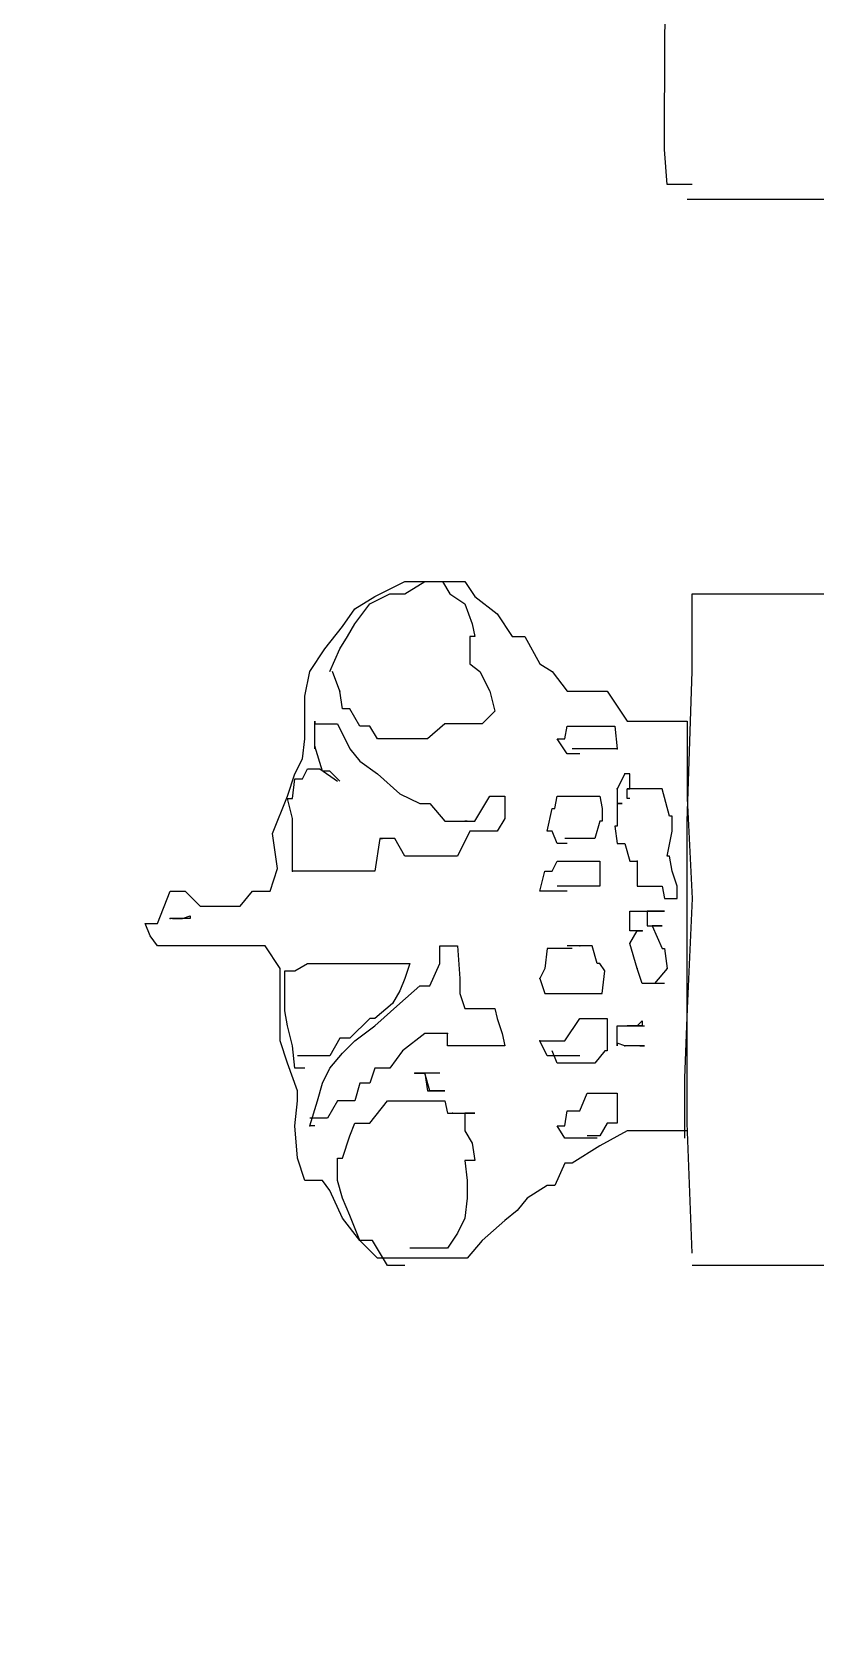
# Model space of a CAD drawing. Extents: x 730354 to 731930, y 4378581 to 4379608.
# Drawn here: x 730382.45 to 730385.58, y 4379430.27 to 4379436.73 of the extents above; entities that cross this region are included whole.
import ezdxf

# ---------------------------------------------------------------- set-up
doc = ezdxf.new("R2010")
doc.units = 0
doc.header["$MEASUREMENT"] = 0
doc.layers.get('0').update_dxf_attribs({"linetype": 'CONTINUOUS'})

msp = doc.modelspace()

# ---------------------------------------------------------------- linework, layer by layer
at = {"color": 7, "linetype": 'CONTINUOUS'}
for p, q in [((730384.98, 4379436.36), (730384.99, 4379439.22)), ((730384.98, 4379436.36), (730384.99, 4379439.22)), ((730384.98, 4379436.26), (730384.98, 4379436.36)), ((730384.98, 4379436.26), (730384.98, 4379436.36)), ((730384.99, 4379436.12), (730384.98, 4379436.26)), ((730384.99, 4379436.12), (730384.98, 4379436.26)), ((730385, 4379436.12), (730384.99, 4379436.12)), ((730385, 4379436.12), (730384.99, 4379436.12)), ((730385.04, 4379436.12), (730385, 4379436.12)), ((730385.04, 4379436.12), (730385, 4379436.12)), ((730385.09, 4379436.12), (730385.04, 4379436.12)), ((730385.09, 4379436.12), (730385.04, 4379436.12)), ((730385.26, 4379436.06), (730385.07, 4379436.06)), ((730385.26, 4379436.06), (730385.07, 4379436.06)), ((730385.57, 4379436.06), (730385.26, 4379436.06)), ((730385.57, 4379436.06), (730385.26, 4379436.06)), ((730386.18, 4379436.06), (730385.57, 4379436.06)), ((730386.18, 4379436.06), (730385.57, 4379436.06)), ((730383.82, 4379434.47), (730383.94, 4379434.53)), ((730383.82, 4379434.47), (730383.94, 4379434.53)), ((730383.94, 4379434.48), (730384.02, 4379434.53)), ((730383.94, 4379434.53), (730384.02, 4379434.53)), ((730383.94, 4379434.48), (730384.02, 4379434.53)), ((730383.94, 4379434.53), (730384.02, 4379434.53)), ((730384.02, 4379434.53), (730384.09, 4379434.53)), ((730384.02, 4379434.53), (730384.11, 4379434.53)), ((730384.02, 4379434.53), (730384.09, 4379434.53)), ((730384.02, 4379434.53), (730384.11, 4379434.53)), ((730384.09, 4379434.53), (730384.12, 4379434.48)), ((730384.09, 4379434.53), (730384.12, 4379434.48)), ((730384.11, 4379434.53), (730384.18, 4379434.53)), ((730384.11, 4379434.53), (730384.18, 4379434.53)), ((730384.18, 4379434.53), (730384.22, 4379434.47)), ((730384.18, 4379434.53), (730384.22, 4379434.47)), ((730383.74, 4379434.42), (730383.82, 4379434.47)), ((730383.74, 4379434.42), (730383.82, 4379434.47)), ((730383.8, 4379434.44), (730383.88, 4379434.48)), ((730383.8, 4379434.44), (730383.88, 4379434.48)), ((730383.88, 4379434.48), (730383.94, 4379434.48)), ((730383.88, 4379434.48), (730383.94, 4379434.48)), ((730384.12, 4379434.48), (730384.18, 4379434.44)), ((730384.12, 4379434.48), (730384.18, 4379434.44)), ((730384.22, 4379434.47), (730384.31, 4379434.4)), ((730384.22, 4379434.47), (730384.31, 4379434.4)), ((730385.09, 4379434.48), (730385.81, 4379434.48)), ((730385.09, 4379434.17), (730385.09, 4379434.48)), ((730385.09, 4379434.48), (730385.81, 4379434.48)), ((730385.09, 4379434.17), (730385.09, 4379434.48)), ((730383.69, 4379434.35), (730383.74, 4379434.42)), ((730383.69, 4379434.35), (730383.74, 4379434.42)), ((730383.74, 4379434.36), (730383.8, 4379434.44)), ((730383.74, 4379434.36), (730383.8, 4379434.44)), ((730384.18, 4379434.44), (730384.21, 4379434.36)), ((730384.18, 4379434.44), (730384.21, 4379434.36)), ((730384.31, 4379434.4), (730384.37, 4379434.31)), ((730384.31, 4379434.4), (730384.37, 4379434.31)), ((730383.62, 4379434.26), (730383.69, 4379434.35)), ((730383.62, 4379434.26), (730383.69, 4379434.35)), ((730383.71, 4379434.31), (730383.74, 4379434.36)), ((730383.71, 4379434.31), (730383.74, 4379434.36)), ((730384.21, 4379434.36), (730384.22, 4379434.31)), ((730384.21, 4379434.36), (730384.22, 4379434.31)), ((730383.56, 4379434.17), (730383.62, 4379434.26)), ((730383.56, 4379434.17), (730383.62, 4379434.26)), ((730383.64, 4379434.17), (730383.68, 4379434.26)), ((730383.64, 4379434.17), (730383.68, 4379434.26)), ((730383.68, 4379434.26), (730383.71, 4379434.31)), ((730383.68, 4379434.26), (730383.71, 4379434.31)), ((730384.22, 4379434.31), (730384.2, 4379434.31)), ((730384.2, 4379434.31), (730384.2, 4379434.2)), ((730384.22, 4379434.31), (730384.2, 4379434.31)), ((730384.2, 4379434.31), (730384.2, 4379434.2)), ((730384.37, 4379434.31), (730384.42, 4379434.31)), ((730384.37, 4379434.31), (730384.42, 4379434.31)), ((730384.42, 4379434.31), (730384.48, 4379434.2)), ((730384.42, 4379434.31), (730384.48, 4379434.2)), ((730384.2, 4379434.2), (730384.24, 4379434.17)), ((730384.2, 4379434.2), (730384.24, 4379434.17)), ((730384.48, 4379434.2), (730384.53, 4379434.17)), ((730384.48, 4379434.2), (730384.53, 4379434.17)), ((730383.54, 4379434.07), (730383.56, 4379434.17)), ((730383.54, 4379434.07), (730383.56, 4379434.17)), ((730383.68, 4379434.09), (730383.65, 4379434.17)), ((730383.68, 4379434.09), (730383.65, 4379434.17)), ((730384.24, 4379434.17), (730384.28, 4379434.09)), ((730384.24, 4379434.17), (730384.28, 4379434.09)), ((730384.53, 4379434.17), (730384.59, 4379434.09)), ((730384.53, 4379434.17), (730384.59, 4379434.09)), ((730385.07, 4379433.57), (730385.09, 4379434.17)), ((730385.07, 4379433.57), (730385.09, 4379434.17)), ((730383.54, 4379433.96), (730383.54, 4379434.07)), ((730383.54, 4379433.96), (730383.54, 4379434.07)), ((730383.69, 4379434.02), (730383.68, 4379434.09)), ((730383.69, 4379434.02), (730383.68, 4379434.09)), ((730384.28, 4379434.09), (730384.3, 4379434.01)), ((730384.28, 4379434.09), (730384.3, 4379434.01)), ((730384.59, 4379434.09), (730384.64, 4379434.09)), ((730384.59, 4379434.09), (730384.64, 4379434.09)), ((730384.64, 4379434.09), (730384.71, 4379434.09)), ((730384.64, 4379434.09), (730384.71, 4379434.09)), ((730384.71, 4379434.09), (730384.75, 4379434.09)), ((730384.71, 4379434.09), (730384.75, 4379434.09)), ((730384.75, 4379434.09), (730384.83, 4379433.97)), ((730384.75, 4379434.09), (730384.83, 4379433.97)), ((730383.72, 4379434.02), (730383.69, 4379434.02)), ((730383.72, 4379434.02), (730383.69, 4379434.02)), ((730383.76, 4379433.95), (730383.72, 4379434.02)), ((730383.76, 4379433.95), (730383.72, 4379434.02)), ((730384.3, 4379434.01), (730384.25, 4379433.96)), ((730384.3, 4379434.01), (730384.25, 4379433.96)), ((730383.54, 4379433.9), (730383.54, 4379433.96)), ((730383.54, 4379433.9), (730383.54, 4379433.96)), ((730383.58, 4379433.86), (730383.58, 4379433.97)), ((730383.58, 4379433.97), (730383.58, 4379433.96)), ((730383.58, 4379433.86), (730383.58, 4379433.97)), ((730383.58, 4379433.97), (730383.58, 4379433.96)), ((730383.58, 4379433.96), (730383.59, 4379433.96)), ((730383.58, 4379433.96), (730383.59, 4379433.96)), ((730383.59, 4379433.96), (730383.64, 4379433.96)), ((730383.59, 4379433.96), (730383.64, 4379433.96)), ((730383.64, 4379433.96), (730383.67, 4379433.96)), ((730383.64, 4379433.96), (730383.67, 4379433.96)), ((730383.67, 4379433.96), (730383.72, 4379433.86)), ((730383.67, 4379433.96), (730383.72, 4379433.86)), ((730383.8, 4379433.95), (730383.76, 4379433.95)), ((730383.8, 4379433.95), (730383.76, 4379433.95)), ((730383.83, 4379433.9), (730383.8, 4379433.95)), ((730383.83, 4379433.9), (730383.8, 4379433.95)), ((730384.1, 4379433.96), (730384.03, 4379433.9)), ((730384.1, 4379433.96), (730384.03, 4379433.9)), ((730384.15, 4379433.96), (730384.1, 4379433.96)), ((730384.15, 4379433.96), (730384.1, 4379433.96)), ((730384.21, 4379433.96), (730384.15, 4379433.96)), ((730384.21, 4379433.96), (730384.15, 4379433.96)), ((730384.25, 4379433.96), (730384.21, 4379433.96)), ((730384.25, 4379433.96), (730384.21, 4379433.96)), ((730384.58, 4379433.9), (730384.59, 4379433.95)), ((730384.58, 4379433.9), (730384.59, 4379433.95)), ((730384.59, 4379433.95), (730384.61, 4379433.95)), ((730384.59, 4379433.95), (730384.61, 4379433.95)), ((730384.61, 4379433.95), (730384.66, 4379433.95)), ((730384.61, 4379433.95), (730384.66, 4379433.95)), ((730384.66, 4379433.95), (730384.69, 4379433.95)), ((730384.66, 4379433.95), (730384.69, 4379433.95)), ((730384.69, 4379433.95), (730384.74, 4379433.95)), ((730384.69, 4379433.95), (730384.74, 4379433.95)), ((730384.74, 4379433.95), (730384.78, 4379433.95)), ((730384.74, 4379433.95), (730384.78, 4379433.95)), ((730384.78, 4379433.95), (730384.79, 4379433.86)), ((730384.78, 4379433.95), (730384.79, 4379433.86)), ((730384.83, 4379433.97), (730384.89, 4379433.97)), ((730384.83, 4379433.97), (730384.89, 4379433.97)), ((730384.89, 4379433.97), (730384.92, 4379433.97)), ((730384.89, 4379433.97), (730384.92, 4379433.97)), ((730384.92, 4379433.97), (730384.95, 4379433.97)), ((730384.92, 4379433.97), (730384.95, 4379433.97)), ((730384.95, 4379433.97), (730384.99, 4379433.97)), ((730384.95, 4379433.97), (730384.99, 4379433.97)), ((730384.99, 4379433.97), (730385.03, 4379433.97)), ((730384.99, 4379433.97), (730385.03, 4379433.97)), ((730385.03, 4379433.97), (730385.07, 4379433.97)), ((730385.03, 4379433.97), (730385.07, 4379433.97)), ((730385.07, 4379433.97), (730385.07, 4379433.66)), ((730385.07, 4379433.97), (730385.07, 4379433.66)), ((730383.53, 4379433.82), (730383.54, 4379433.9)), ((730383.53, 4379433.82), (730383.54, 4379433.9)), ((730383.61, 4379433.77), (730383.58, 4379433.87)), ((730383.58, 4379433.87), (730383.58, 4379433.86)), ((730383.61, 4379433.77), (730383.58, 4379433.87)), ((730383.58, 4379433.87), (730383.58, 4379433.86)), ((730383.88, 4379433.9), (730383.83, 4379433.9)), ((730383.88, 4379433.9), (730383.83, 4379433.9)), ((730383.93, 4379433.9), (730383.88, 4379433.9)), ((730383.93, 4379433.9), (730383.88, 4379433.9)), ((730384, 4379433.9), (730383.93, 4379433.9)), ((730384, 4379433.9), (730383.93, 4379433.9)), ((730384.03, 4379433.9), (730384, 4379433.9)), ((730384.03, 4379433.9), (730384, 4379433.9)), ((730384.59, 4379433.84), (730384.55, 4379433.9)), ((730384.55, 4379433.9), (730384.58, 4379433.9)), ((730384.59, 4379433.84), (730384.55, 4379433.9)), ((730384.55, 4379433.9), (730384.58, 4379433.9)), ((730383.5, 4379433.76), (730383.53, 4379433.82)), ((730383.5, 4379433.76), (730383.53, 4379433.82)), ((730383.72, 4379433.86), (730383.76, 4379433.81)), ((730383.72, 4379433.86), (730383.76, 4379433.81)), ((730383.76, 4379433.81), (730383.83, 4379433.76)), ((730383.76, 4379433.81), (730383.83, 4379433.76)), ((730384.61, 4379433.84), (730384.59, 4379433.84)), ((730384.61, 4379433.84), (730384.59, 4379433.84)), ((730384.67, 4379433.86), (730384.61, 4379433.86)), ((730384.67, 4379433.86), (730384.61, 4379433.86)), ((730384.64, 4379433.84), (730384.61, 4379433.84)), ((730384.64, 4379433.84), (730384.61, 4379433.84)), ((730384.72, 4379433.86), (730384.67, 4379433.86)), ((730384.72, 4379433.86), (730384.67, 4379433.86)), ((730384.75, 4379433.86), (730384.72, 4379433.86)), ((730384.75, 4379433.86), (730384.72, 4379433.86)), ((730384.79, 4379433.86), (730384.75, 4379433.86)), ((730384.79, 4379433.86), (730384.75, 4379433.86)), ((730383.47, 4379433.67), (730383.5, 4379433.76)), ((730383.47, 4379433.67), (730383.5, 4379433.76)), ((730383.49, 4379433.66), (730383.5, 4379433.74)), ((730383.49, 4379433.66), (730383.5, 4379433.74)), ((730383.5, 4379433.74), (730383.53, 4379433.74)), ((730383.5, 4379433.74), (730383.53, 4379433.74)), ((730383.53, 4379433.74), (730383.55, 4379433.78)), ((730383.53, 4379433.74), (730383.55, 4379433.78)), ((730383.55, 4379433.78), (730383.6, 4379433.78)), ((730383.55, 4379433.78), (730383.6, 4379433.78)), ((730383.6, 4379433.78), (730383.67, 4379433.73)), ((730383.6, 4379433.78), (730383.67, 4379433.73)), ((730383.64, 4379433.77), (730383.61, 4379433.77)), ((730383.64, 4379433.77), (730383.61, 4379433.77)), ((730383.68, 4379433.73), (730383.64, 4379433.77)), ((730383.68, 4379433.73), (730383.64, 4379433.77)), ((730383.83, 4379433.76), (730383.92, 4379433.68)), ((730383.83, 4379433.76), (730383.92, 4379433.68)), ((730384.82, 4379433.76), (730384.79, 4379433.7)), ((730384.82, 4379433.76), (730384.79, 4379433.7)), ((730384.84, 4379433.76), (730384.82, 4379433.76)), ((730384.84, 4379433.76), (730384.82, 4379433.76)), ((730384.84, 4379433.7), (730384.84, 4379433.76)), ((730384.84, 4379433.7), (730384.84, 4379433.76)), ((730383.92, 4379433.68), (730384, 4379433.64)), ((730383.92, 4379433.68), (730384, 4379433.64)), ((730384.79, 4379433.7), (730384.79, 4379433.64)), ((730384.79, 4379433.7), (730384.79, 4379433.64)), ((730384.83, 4379433.66), (730384.83, 4379433.7)), ((730384.83, 4379433.7), (730384.84, 4379433.7)), ((730384.84, 4379433.7), (730384.83, 4379433.7)), ((730384.83, 4379433.66), (730384.83, 4379433.7)), ((730384.83, 4379433.7), (730384.84, 4379433.7)), ((730384.84, 4379433.7), (730384.83, 4379433.7)), ((730384.9, 4379433.7), (730384.84, 4379433.7)), ((730384.9, 4379433.7), (730384.84, 4379433.7)), ((730384.92, 4379433.7), (730384.9, 4379433.7)), ((730384.92, 4379433.7), (730384.9, 4379433.7)), ((730384.94, 4379433.7), (730384.92, 4379433.7)), ((730384.94, 4379433.7), (730384.92, 4379433.7)), ((730384.97, 4379433.7), (730384.94, 4379433.7)), ((730384.97, 4379433.7), (730384.94, 4379433.7)), ((730385, 4379433.59), (730384.97, 4379433.7)), ((730385, 4379433.59), (730384.97, 4379433.7)), ((730383.41, 4379433.52), (730383.47, 4379433.67)), ((730383.41, 4379433.52), (730383.47, 4379433.67)), ((730383.49, 4379433.58), (730383.47, 4379433.66)), ((730383.47, 4379433.66), (730383.49, 4379433.66)), ((730383.49, 4379433.58), (730383.47, 4379433.66)), ((730383.47, 4379433.66), (730383.49, 4379433.66)), ((730384, 4379433.64), (730384.04, 4379433.64)), ((730384, 4379433.64), (730384.04, 4379433.64)), ((730384.04, 4379433.64), (730384.1, 4379433.57)), ((730384.04, 4379433.64), (730384.1, 4379433.57)), ((730384.22, 4379433.57), (730384.28, 4379433.67)), ((730384.22, 4379433.57), (730384.28, 4379433.67)), ((730384.28, 4379433.67), (730384.34, 4379433.67)), ((730384.28, 4379433.67), (730384.34, 4379433.67)), ((730384.34, 4379433.67), (730384.34, 4379433.58)), ((730384.34, 4379433.67), (730384.34, 4379433.58)), ((730384.51, 4379433.53), (730384.53, 4379433.62)), ((730384.51, 4379433.53), (730384.53, 4379433.62)), ((730384.53, 4379433.62), (730384.54, 4379433.62)), ((730384.53, 4379433.62), (730384.54, 4379433.62)), ((730384.54, 4379433.62), (730384.55, 4379433.67)), ((730384.54, 4379433.62), (730384.55, 4379433.67)), ((730384.55, 4379433.67), (730384.61, 4379433.67)), ((730384.55, 4379433.67), (730384.61, 4379433.67)), ((730384.61, 4379433.67), (730384.64, 4379433.67)), ((730384.61, 4379433.67), (730384.64, 4379433.67)), ((730384.64, 4379433.67), (730384.68, 4379433.67)), ((730384.64, 4379433.67), (730384.68, 4379433.67)), ((730384.68, 4379433.67), (730384.72, 4379433.67)), ((730384.68, 4379433.67), (730384.72, 4379433.67)), ((730384.72, 4379433.67), (730384.73, 4379433.62)), ((730384.72, 4379433.67), (730384.73, 4379433.62)), ((730384.73, 4379433.62), (730384.73, 4379433.57)), ((730384.73, 4379433.62), (730384.73, 4379433.57)), ((730384.79, 4379433.64), (730384.81, 4379433.64)), ((730384.81, 4379433.64), (730384.79, 4379433.64)), ((730384.79, 4379433.64), (730384.79, 4379433.55)), ((730384.79, 4379433.64), (730384.81, 4379433.64)), ((730384.81, 4379433.64), (730384.79, 4379433.64)), ((730384.79, 4379433.64), (730384.79, 4379433.55)), ((730384.84, 4379433.66), (730384.83, 4379433.66)), ((730384.84, 4379433.66), (730384.83, 4379433.66)), ((730385.07, 4379433.66), (730385.09, 4379433.26)), ((730385.07, 4379433.66), (730385.09, 4379433.26)), ((730383.49, 4379433.48), (730383.49, 4379433.58)), ((730383.49, 4379433.48), (730383.49, 4379433.58)), ((730384.1, 4379433.57), (730384.14, 4379433.57)), ((730384.1, 4379433.57), (730384.14, 4379433.57)), ((730384.14, 4379433.57), (730384.18, 4379433.57)), ((730384.14, 4379433.57), (730384.18, 4379433.57)), ((730384.18, 4379433.57), (730384.19, 4379433.57)), ((730384.19, 4379433.57), (730384.18, 4379433.57)), ((730384.18, 4379433.57), (730384.19, 4379433.57)), ((730384.18, 4379433.57), (730384.19, 4379433.57)), ((730384.19, 4379433.57), (730384.18, 4379433.57)), ((730384.18, 4379433.57), (730384.19, 4379433.57)), ((730384.19, 4379433.57), (730384.22, 4379433.57)), ((730384.19, 4379433.57), (730384.22, 4379433.57)), ((730384.34, 4379433.58), (730384.31, 4379433.53)), ((730384.34, 4379433.58), (730384.31, 4379433.53)), ((730384.72, 4379433.57), (730384.7, 4379433.5)), ((730384.72, 4379433.57), (730384.7, 4379433.5)), ((730384.73, 4379433.57), (730384.72, 4379433.57)), ((730384.73, 4379433.57), (730384.72, 4379433.57)), ((730384.79, 4379433.55), (730384.78, 4379433.55)), ((730384.78, 4379433.55), (730384.79, 4379433.48)), ((730384.79, 4379433.55), (730384.78, 4379433.55)), ((730384.78, 4379433.55), (730384.79, 4379433.48)), ((730385.01, 4379433.59), (730385, 4379433.59)), ((730385.01, 4379433.59), (730385, 4379433.59)), ((730385.01, 4379433.53), (730385.01, 4379433.59)), ((730385.01, 4379433.53), (730385.01, 4379433.59)), ((730385.07, 4379432.36), (730385.07, 4379433.57)), ((730385.07, 4379432.36), (730385.07, 4379433.57)), ((730383.43, 4379433.38), (730383.41, 4379433.52)), ((730383.43, 4379433.38), (730383.41, 4379433.52)), ((730383.49, 4379433.37), (730383.49, 4379433.48)), ((730383.49, 4379433.37), (730383.49, 4379433.48)), ((730383.84, 4379433.5), (730383.82, 4379433.37)), ((730383.84, 4379433.5), (730383.82, 4379433.37)), ((730383.87, 4379433.5), (730383.84, 4379433.5)), ((730383.84, 4379433.5), (730383.85, 4379433.5)), ((730383.85, 4379433.5), (730383.84, 4379433.5)), ((730383.87, 4379433.5), (730383.84, 4379433.5)), ((730383.84, 4379433.5), (730383.85, 4379433.5)), ((730383.85, 4379433.5), (730383.84, 4379433.5)), ((730383.9, 4379433.5), (730383.87, 4379433.5)), ((730383.9, 4379433.5), (730383.87, 4379433.5)), ((730383.94, 4379433.43), (730383.9, 4379433.5)), ((730383.94, 4379433.43), (730383.9, 4379433.5)), ((730384.2, 4379433.53), (730384.15, 4379433.43)), ((730384.2, 4379433.53), (730384.15, 4379433.43)), ((730384.21, 4379433.53), (730384.2, 4379433.53)), ((730384.21, 4379433.53), (730384.2, 4379433.53)), ((730384.22, 4379433.53), (730384.21, 4379433.53)), ((730384.22, 4379433.53), (730384.21, 4379433.53)), ((730384.28, 4379433.53), (730384.22, 4379433.53)), ((730384.28, 4379433.53), (730384.22, 4379433.53)), ((730384.31, 4379433.53), (730384.28, 4379433.53)), ((730384.31, 4379433.53), (730384.28, 4379433.53)), ((730384.53, 4379433.53), (730384.51, 4379433.53)), ((730384.53, 4379433.53), (730384.51, 4379433.53)), ((730384.55, 4379433.48), (730384.53, 4379433.53)), ((730384.55, 4379433.48), (730384.53, 4379433.53)), ((730384.59, 4379433.48), (730384.55, 4379433.48)), ((730384.59, 4379433.48), (730384.55, 4379433.48)), ((730384.62, 4379433.5), (730384.58, 4379433.5)), ((730384.62, 4379433.5), (730384.58, 4379433.5)), ((730384.64, 4379433.5), (730384.62, 4379433.5)), ((730384.64, 4379433.5), (730384.62, 4379433.5)), ((730384.7, 4379433.5), (730384.64, 4379433.5)), ((730384.7, 4379433.5), (730384.64, 4379433.5)), ((730384.79, 4379433.48), (730384.82, 4379433.48)), ((730384.79, 4379433.48), (730384.82, 4379433.48)), ((730384.82, 4379433.48), (730384.84, 4379433.41)), ((730384.82, 4379433.48), (730384.84, 4379433.41)), ((730384.99, 4379433.43), (730385.01, 4379433.53)), ((730384.99, 4379433.43), (730385.01, 4379433.53)), ((730384, 4379433.43), (730383.94, 4379433.43)), ((730384, 4379433.43), (730383.94, 4379433.43)), ((730384.04, 4379433.43), (730384, 4379433.43)), ((730384.04, 4379433.43), (730384, 4379433.43)), ((730384.1, 4379433.43), (730384.04, 4379433.43)), ((730384.1, 4379433.43), (730384.04, 4379433.43)), ((730384.13, 4379433.43), (730384.1, 4379433.43)), ((730384.13, 4379433.43), (730384.1, 4379433.43)), ((730384.15, 4379433.43), (730384.13, 4379433.43)), ((730384.15, 4379433.43), (730384.13, 4379433.43)), ((730385, 4379433.43), (730384.99, 4379433.43)), ((730385, 4379433.43), (730384.99, 4379433.43)), ((730385.01, 4379433.37), (730385, 4379433.43)), ((730385.01, 4379433.37), (730385, 4379433.43)), ((730383.4, 4379433.29), (730383.43, 4379433.38)), ((730383.4, 4379433.29), (730383.43, 4379433.38)), ((730383.53, 4379433.37), (730383.49, 4379433.37)), ((730383.53, 4379433.37), (730383.49, 4379433.37)), ((730383.59, 4379433.37), (730383.53, 4379433.37)), ((730383.59, 4379433.37), (730383.53, 4379433.37)), ((730383.67, 4379433.37), (730383.59, 4379433.37)), ((730383.67, 4379433.37), (730383.59, 4379433.37)), ((730383.76, 4379433.37), (730383.67, 4379433.37)), ((730383.76, 4379433.37), (730383.67, 4379433.37)), ((730383.82, 4379433.37), (730383.76, 4379433.37)), ((730383.82, 4379433.37), (730383.76, 4379433.37)), ((730384.48, 4379433.29), (730384.5, 4379433.37)), ((730384.48, 4379433.29), (730384.5, 4379433.37)), ((730384.5, 4379433.37), (730384.53, 4379433.37)), ((730384.5, 4379433.37), (730384.53, 4379433.37)), ((730384.53, 4379433.37), (730384.55, 4379433.41)), ((730384.53, 4379433.37), (730384.55, 4379433.41)), ((730384.55, 4379433.41), (730384.61, 4379433.41)), ((730384.55, 4379433.41), (730384.61, 4379433.41)), ((730384.61, 4379433.41), (730384.64, 4379433.41)), ((730384.61, 4379433.41), (730384.64, 4379433.41)), ((730384.64, 4379433.41), (730384.7, 4379433.41)), ((730384.64, 4379433.41), (730384.7, 4379433.41)), ((730384.7, 4379433.41), (730384.72, 4379433.41)), ((730384.7, 4379433.41), (730384.72, 4379433.41)), ((730384.72, 4379433.41), (730384.72, 4379433.31)), ((730384.72, 4379433.41), (730384.72, 4379433.31)), ((730384.84, 4379433.41), (730384.87, 4379433.41)), ((730384.84, 4379433.41), (730384.87, 4379433.41)), ((730384.87, 4379433.41), (730384.87, 4379433.31)), ((730384.87, 4379433.41), (730384.87, 4379433.31)), ((730385.03, 4379433.31), (730385.01, 4379433.37)), ((730385.03, 4379433.31), (730385.01, 4379433.37)), ((730382.95, 4379433.16), (730383, 4379433.29)), ((730382.95, 4379433.16), (730383, 4379433.29)), ((730383, 4379433.29), (730383.02, 4379433.29)), ((730383, 4379433.29), (730383.02, 4379433.29)), ((730383.02, 4379433.29), (730383.06, 4379433.29)), ((730383.02, 4379433.29), (730383.06, 4379433.29)), ((730383.06, 4379433.29), (730383.12, 4379433.23)), ((730383.06, 4379433.29), (730383.12, 4379433.23)), ((730383.28, 4379433.23), (730383.33, 4379433.29)), ((730383.28, 4379433.23), (730383.33, 4379433.29)), ((730383.33, 4379433.29), (730383.37, 4379433.29)), ((730383.33, 4379433.29), (730383.37, 4379433.29)), ((730383.37, 4379433.29), (730383.4, 4379433.29)), ((730383.37, 4379433.29), (730383.4, 4379433.29)), ((730384.51, 4379433.29), (730384.48, 4379433.29)), ((730384.51, 4379433.29), (730384.48, 4379433.29)), ((730384.54, 4379433.29), (730384.51, 4379433.29)), ((730384.54, 4379433.29), (730384.51, 4379433.29)), ((730384.59, 4379433.29), (730384.54, 4379433.29)), ((730384.59, 4379433.29), (730384.54, 4379433.29)), ((730384.62, 4379433.31), (730384.55, 4379433.31)), ((730384.62, 4379433.31), (730384.55, 4379433.31)), ((730384.66, 4379433.31), (730384.62, 4379433.31)), ((730384.66, 4379433.31), (730384.62, 4379433.31)), ((730384.7, 4379433.31), (730384.66, 4379433.31)), ((730384.7, 4379433.31), (730384.66, 4379433.31)), ((730384.72, 4379433.31), (730384.7, 4379433.31)), ((730384.72, 4379433.31), (730384.7, 4379433.31)), ((730384.87, 4379433.31), (730384.9, 4379433.31)), ((730384.87, 4379433.31), (730384.9, 4379433.31)), ((730384.9, 4379433.31), (730384.93, 4379433.31)), ((730384.9, 4379433.31), (730384.93, 4379433.31)), ((730384.93, 4379433.31), (730384.97, 4379433.31)), ((730384.93, 4379433.31), (730384.97, 4379433.31)), ((730384.97, 4379433.31), (730384.98, 4379433.26)), ((730384.97, 4379433.31), (730384.98, 4379433.26)), ((730385.03, 4379433.26), (730385.03, 4379433.31)), ((730385.03, 4379433.26), (730385.03, 4379433.31)), ((730383.12, 4379433.23), (730383.17, 4379433.23)), ((730383.12, 4379433.23), (730383.17, 4379433.23)), ((730383.17, 4379433.23), (730383.28, 4379433.23)), ((730383.17, 4379433.23), (730383.28, 4379433.23)), ((730384.98, 4379433.26), (730385, 4379433.26)), ((730384.98, 4379433.26), (730385, 4379433.26)), ((730385, 4379433.26), (730385.02, 4379433.26)), ((730385, 4379433.26), (730385.02, 4379433.26)), ((730385.02, 4379433.26), (730385.03, 4379433.26)), ((730385.02, 4379433.26), (730385.03, 4379433.26)), ((730385.09, 4379433.26), (730385.07, 4379432.82)), ((730385.09, 4379433.26), (730385.07, 4379432.82)), ((730382.92, 4379433.11), (730382.9, 4379433.16)), ((730382.9, 4379433.16), (730382.92, 4379433.16)), ((730382.92, 4379433.11), (730382.9, 4379433.16)), ((730382.9, 4379433.16), (730382.92, 4379433.16)), ((730382.92, 4379433.16), (730382.95, 4379433.16)), ((730382.92, 4379433.16), (730382.95, 4379433.16)), ((730383.02, 4379433.18), (730383, 4379433.18)), ((730383.02, 4379433.18), (730383, 4379433.18)), ((730383.01, 4379433.18), (730383.02, 4379433.18)), ((730383.01, 4379433.18), (730383.02, 4379433.18)), ((730383.02, 4379433.18), (730383.03, 4379433.18)), ((730383.04, 4379433.18), (730383.02, 4379433.18)), ((730383.02, 4379433.18), (730383.03, 4379433.18)), ((730383.04, 4379433.18), (730383.02, 4379433.18)), ((730383.03, 4379433.18), (730383.05, 4379433.18)), ((730383.03, 4379433.18), (730383.05, 4379433.18)), ((730383.08, 4379433.18), (730383.04, 4379433.18)), ((730383.08, 4379433.18), (730383.04, 4379433.18)), ((730383.05, 4379433.18), (730383.08, 4379433.19)), ((730383.05, 4379433.18), (730383.08, 4379433.19)), ((730383.08, 4379433.19), (730383.08, 4379433.18)), ((730383.08, 4379433.19), (730383.08, 4379433.18)), ((730384.84, 4379433.13), (730384.84, 4379433.21)), ((730384.84, 4379433.21), (730384.87, 4379433.21)), ((730384.84, 4379433.13), (730384.84, 4379433.21)), ((730384.84, 4379433.21), (730384.87, 4379433.21)), ((730384.87, 4379433.21), (730384.89, 4379433.21)), ((730384.87, 4379433.21), (730384.89, 4379433.21)), ((730384.89, 4379433.21), (730384.91, 4379433.21)), ((730384.89, 4379433.21), (730384.91, 4379433.21)), ((730384.91, 4379433.21), (730384.95, 4379433.21)), ((730384.93, 4379433.21), (730384.91, 4379433.21)), ((730384.91, 4379433.21), (730384.91, 4379433.15)), ((730384.91, 4379433.21), (730384.95, 4379433.21)), ((730384.93, 4379433.21), (730384.91, 4379433.21)), ((730384.91, 4379433.21), (730384.91, 4379433.15)), ((730384.95, 4379433.21), (730384.93, 4379433.21)), ((730384.95, 4379433.21), (730384.93, 4379433.21)), ((730384.95, 4379433.21), (730384.98, 4379433.21)), ((730384.98, 4379433.21), (730384.95, 4379433.21)), ((730384.95, 4379433.21), (730384.98, 4379433.21)), ((730384.98, 4379433.21), (730384.95, 4379433.21)), ((730382.95, 4379433.07), (730382.92, 4379433.11)), ((730382.95, 4379433.07), (730382.92, 4379433.11)), ((730384.84, 4379433.08), (730384.87, 4379433.13)), ((730384.87, 4379433.13), (730384.84, 4379433.13)), ((730384.84, 4379433.08), (730384.87, 4379433.13)), ((730384.87, 4379433.13), (730384.84, 4379433.13)), ((730384.87, 4379433.13), (730384.89, 4379433.13)), ((730384.89, 4379433.13), (730384.87, 4379433.13)), ((730384.87, 4379433.13), (730384.89, 4379433.13)), ((730384.89, 4379433.13), (730384.87, 4379433.13)), ((730384.91, 4379433.15), (730384.94, 4379433.15)), ((730384.91, 4379433.15), (730384.94, 4379433.15)), ((730384.93, 4379433.15), (730384.97, 4379433.06)), ((730384.94, 4379433.15), (730384.93, 4379433.15)), ((730384.93, 4379433.15), (730384.97, 4379433.06)), ((730384.94, 4379433.15), (730384.93, 4379433.15)), ((730384.94, 4379433.15), (730384.97, 4379433.15)), ((730384.97, 4379433.15), (730384.94, 4379433.15)), ((730384.94, 4379433.15), (730384.97, 4379433.15)), ((730384.97, 4379433.15), (730384.94, 4379433.15)), ((730383.01, 4379433.07), (730382.95, 4379433.07)), ((730383.01, 4379433.07), (730382.95, 4379433.07)), ((730383.03, 4379433.07), (730383.01, 4379433.07)), ((730383.03, 4379433.07), (730383.01, 4379433.07)), ((730383.09, 4379433.07), (730383.03, 4379433.07)), ((730383.09, 4379433.07), (730383.03, 4379433.07)), ((730383.13, 4379433.07), (730383.09, 4379433.07)), ((730383.13, 4379433.07), (730383.09, 4379433.07)), ((730383.19, 4379433.07), (730383.13, 4379433.07)), ((730383.19, 4379433.07), (730383.13, 4379433.07)), ((730383.26, 4379433.07), (730383.19, 4379433.07)), ((730383.26, 4379433.07), (730383.19, 4379433.07)), ((730383.28, 4379433.07), (730383.26, 4379433.07)), ((730383.28, 4379433.07), (730383.26, 4379433.07)), ((730383.3, 4379433.07), (730383.28, 4379433.07)), ((730383.3, 4379433.07), (730383.28, 4379433.07)), ((730383.38, 4379433.07), (730383.3, 4379433.07)), ((730383.38, 4379433.07), (730383.3, 4379433.07)), ((730383.44, 4379432.98), (730383.38, 4379433.07)), ((730383.44, 4379432.98), (730383.38, 4379433.07)), ((730384.08, 4379433), (730384.08, 4379433.07)), ((730384.08, 4379433.07), (730384.1, 4379433.07)), ((730384.08, 4379433), (730384.08, 4379433.07)), ((730384.08, 4379433.07), (730384.1, 4379433.07)), ((730384.1, 4379433.07), (730384.14, 4379433.07)), ((730384.1, 4379433.07), (730384.14, 4379433.07)), ((730384.14, 4379433.07), (730384.15, 4379433.07)), ((730384.14, 4379433.07), (730384.15, 4379433.07)), ((730384.15, 4379433.07), (730384.16, 4379432.94)), ((730384.15, 4379433.07), (730384.16, 4379432.94)), ((730384.51, 4379433.06), (730384.5, 4379432.98)), ((730384.51, 4379433.06), (730384.5, 4379432.98)), ((730384.55, 4379433.06), (730384.51, 4379433.06)), ((730384.55, 4379433.06), (730384.51, 4379433.06)), ((730384.61, 4379433.06), (730384.55, 4379433.06)), ((730384.61, 4379433.06), (730384.55, 4379433.06)), ((730384.61, 4379433.07), (730384.59, 4379433.07)), ((730384.61, 4379433.07), (730384.59, 4379433.07)), ((730384.64, 4379433.07), (730384.61, 4379433.07)), ((730384.64, 4379433.07), (730384.61, 4379433.07)), ((730384.69, 4379433.07), (730384.64, 4379433.07)), ((730384.69, 4379433.07), (730384.64, 4379433.07)), ((730384.71, 4379433), (730384.69, 4379433.07)), ((730384.71, 4379433), (730384.69, 4379433.07)), ((730384.87, 4379432.98), (730384.84, 4379433.08)), ((730384.87, 4379432.98), (730384.84, 4379433.08)), ((730384.97, 4379433.06), (730384.98, 4379433.06)), ((730384.97, 4379433.06), (730384.98, 4379433.06)), ((730384.98, 4379433.06), (730384.99, 4379432.98)), ((730384.98, 4379433.06), (730384.99, 4379432.98)), ((730383.44, 4379432.92), (730383.44, 4379432.98)), ((730383.44, 4379432.92), (730383.44, 4379432.98)), ((730383.46, 4379432.89), (730383.46, 4379432.97)), ((730383.46, 4379432.97), (730383.5, 4379432.97)), ((730383.46, 4379432.89), (730383.46, 4379432.97)), ((730383.46, 4379432.97), (730383.5, 4379432.97)), ((730383.5, 4379432.97), (730383.55, 4379433)), ((730383.5, 4379432.97), (730383.55, 4379433)), ((730383.55, 4379433), (730383.65, 4379433)), ((730383.55, 4379433), (730383.65, 4379433)), ((730383.65, 4379433), (730383.74, 4379433)), ((730383.65, 4379433), (730383.74, 4379433)), ((730383.74, 4379433), (730383.76, 4379433)), ((730383.74, 4379433), (730383.76, 4379433)), ((730383.76, 4379433), (730383.82, 4379433)), ((730383.76, 4379433), (730383.82, 4379433)), ((730383.82, 4379433), (730383.9, 4379433)), ((730383.82, 4379433), (730383.9, 4379433)), ((730383.9, 4379433), (730383.94, 4379433)), ((730383.9, 4379433), (730383.94, 4379433)), ((730383.94, 4379433), (730383.96, 4379433)), ((730383.96, 4379433), (730383.94, 4379432.94)), ((730383.94, 4379433), (730383.96, 4379433)), ((730383.96, 4379433), (730383.94, 4379432.94)), ((730384.04, 4379432.91), (730384.08, 4379433)), ((730384.04, 4379432.91), (730384.08, 4379433)), ((730384.5, 4379432.98), (730384.48, 4379432.94)), ((730384.5, 4379432.98), (730384.48, 4379432.94)), ((730384.72, 4379433), (730384.71, 4379433)), ((730384.72, 4379433), (730384.71, 4379433)), ((730384.74, 4379432.97), (730384.72, 4379433)), ((730384.74, 4379432.97), (730384.72, 4379433)), ((730384.73, 4379432.88), (730384.74, 4379432.97)), ((730384.73, 4379432.88), (730384.74, 4379432.97)), ((730384.89, 4379432.92), (730384.87, 4379432.98)), ((730384.89, 4379432.92), (730384.87, 4379432.98)), ((730384.99, 4379432.98), (730384.94, 4379432.92)), ((730384.99, 4379432.98), (730384.94, 4379432.92)), ((730383.44, 4379432.87), (730383.44, 4379432.92)), ((730383.44, 4379432.87), (730383.44, 4379432.92)), ((730383.94, 4379432.94), (730383.92, 4379432.89)), ((730383.94, 4379432.94), (730383.92, 4379432.89)), ((730383.92, 4379432.84), (730384, 4379432.91)), ((730383.92, 4379432.84), (730384, 4379432.91)), ((730384, 4379432.91), (730384.04, 4379432.91)), ((730384, 4379432.91), (730384.04, 4379432.91)), ((730384.16, 4379432.94), (730384.16, 4379432.88)), ((730384.16, 4379432.94), (730384.16, 4379432.88)), ((730384.48, 4379432.94), (730384.5, 4379432.88)), ((730384.48, 4379432.94), (730384.5, 4379432.88)), ((730384.92, 4379432.92), (730384.89, 4379432.92)), ((730384.91, 4379432.92), (730384.89, 4379432.92)), ((730384.92, 4379432.92), (730384.89, 4379432.92)), ((730384.91, 4379432.92), (730384.89, 4379432.92)), ((730384.94, 4379432.92), (730384.91, 4379432.92)), ((730384.94, 4379432.92), (730384.91, 4379432.92)), ((730384.98, 4379432.92), (730384.92, 4379432.92)), ((730384.98, 4379432.92), (730384.92, 4379432.92)), ((730383.44, 4379432.75), (730383.44, 4379432.87)), ((730383.44, 4379432.75), (730383.44, 4379432.87)), ((730383.46, 4379432.81), (730383.46, 4379432.89)), ((730383.46, 4379432.81), (730383.46, 4379432.89)), ((730383.89, 4379432.84), (730383.82, 4379432.78)), ((730383.82, 4379432.75), (730383.92, 4379432.84)), ((730383.89, 4379432.84), (730383.82, 4379432.78)), ((730383.82, 4379432.75), (730383.92, 4379432.84)), ((730383.92, 4379432.89), (730383.89, 4379432.84)), ((730383.92, 4379432.89), (730383.89, 4379432.84)), ((730384.16, 4379432.88), (730384.18, 4379432.82)), ((730384.16, 4379432.88), (730384.18, 4379432.82)), ((730384.5, 4379432.88), (730384.51, 4379432.88)), ((730384.5, 4379432.88), (730384.51, 4379432.88)), ((730384.51, 4379432.88), (730384.54, 4379432.88)), ((730384.51, 4379432.88), (730384.54, 4379432.88)), ((730384.54, 4379432.88), (730384.58, 4379432.88)), ((730384.54, 4379432.88), (730384.58, 4379432.88)), ((730384.58, 4379432.88), (730384.62, 4379432.88)), ((730384.58, 4379432.88), (730384.62, 4379432.88)), ((730384.62, 4379432.88), (730384.64, 4379432.88)), ((730384.62, 4379432.88), (730384.64, 4379432.88)), ((730384.64, 4379432.88), (730384.7, 4379432.88)), ((730384.64, 4379432.88), (730384.7, 4379432.88)), ((730384.7, 4379432.88), (730384.72, 4379432.88)), ((730384.7, 4379432.88), (730384.72, 4379432.88)), ((730384.72, 4379432.88), (730384.73, 4379432.88)), ((730384.72, 4379432.88), (730384.73, 4379432.88)), ((730383.47, 4379432.75), (730383.46, 4379432.81)), ((730383.47, 4379432.75), (730383.46, 4379432.81)), ((730383.8, 4379432.78), (730383.72, 4379432.7)), ((730383.8, 4379432.78), (730383.72, 4379432.7)), ((730383.82, 4379432.78), (730383.8, 4379432.78)), ((730383.82, 4379432.78), (730383.8, 4379432.78)), ((730384.18, 4379432.82), (730384.2, 4379432.82)), ((730384.18, 4379432.82), (730384.2, 4379432.82)), ((730384.2, 4379432.82), (730384.25, 4379432.82)), ((730384.2, 4379432.82), (730384.25, 4379432.82)), ((730384.25, 4379432.82), (730384.3, 4379432.82)), ((730384.25, 4379432.82), (730384.3, 4379432.82)), ((730384.3, 4379432.82), (730384.31, 4379432.78)), ((730384.3, 4379432.82), (730384.31, 4379432.78)), ((730384.31, 4379432.78), (730384.33, 4379432.72)), ((730384.31, 4379432.78), (730384.33, 4379432.72)), ((730384.58, 4379432.69), (730384.64, 4379432.78)), ((730384.58, 4379432.69), (730384.64, 4379432.78)), ((730384.64, 4379432.78), (730384.67, 4379432.78)), ((730384.64, 4379432.78), (730384.67, 4379432.78)), ((730384.67, 4379432.78), (730384.72, 4379432.78)), ((730384.67, 4379432.78), (730384.72, 4379432.78)), ((730384.72, 4379432.78), (730384.73, 4379432.78)), ((730384.72, 4379432.78), (730384.73, 4379432.78)), ((730384.73, 4379432.78), (730384.74, 4379432.78)), ((730384.73, 4379432.78), (730384.74, 4379432.78)), ((730384.74, 4379432.78), (730384.75, 4379432.78)), ((730384.74, 4379432.78), (730384.75, 4379432.78)), ((730384.75, 4379432.78), (730384.75, 4379432.65)), ((730384.75, 4379432.78), (730384.75, 4379432.65)), ((730384.87, 4379432.75), (730384.89, 4379432.77)), ((730384.87, 4379432.75), (730384.89, 4379432.77)), ((730384.89, 4379432.77), (730384.89, 4379432.75)), ((730384.89, 4379432.77), (730384.89, 4379432.75)), ((730385.07, 4379432.82), (730385.06, 4379432.54)), ((730385.07, 4379432.82), (730385.06, 4379432.54)), ((730383.44, 4379432.69), (730383.44, 4379432.75)), ((730383.44, 4379432.69), (730383.44, 4379432.75)), ((730383.49, 4379432.67), (730383.47, 4379432.75)), ((730383.49, 4379432.67), (730383.47, 4379432.75)), ((730383.74, 4379432.69), (730383.82, 4379432.75)), ((730383.74, 4379432.69), (730383.82, 4379432.75)), ((730384.02, 4379432.72), (730383.93, 4379432.65)), ((730384.02, 4379432.72), (730383.93, 4379432.65)), ((730384.09, 4379432.72), (730384.02, 4379432.72)), ((730384.09, 4379432.72), (730384.02, 4379432.72)), ((730384.11, 4379432.72), (730384.09, 4379432.72)), ((730384.11, 4379432.72), (730384.09, 4379432.72)), ((730384.11, 4379432.67), (730384.11, 4379432.72)), ((730384.11, 4379432.67), (730384.11, 4379432.72)), ((730384.33, 4379432.72), (730384.34, 4379432.67)), ((730384.33, 4379432.72), (730384.34, 4379432.67)), ((730384.79, 4379432.67), (730384.79, 4379432.75)), ((730384.79, 4379432.75), (730384.81, 4379432.75)), ((730384.79, 4379432.67), (730384.79, 4379432.75)), ((730384.79, 4379432.75), (730384.81, 4379432.75)), ((730384.81, 4379432.75), (730384.82, 4379432.75)), ((730384.81, 4379432.75), (730384.82, 4379432.75)), ((730384.82, 4379432.75), (730384.83, 4379432.75)), ((730384.82, 4379432.75), (730384.83, 4379432.75)), ((730384.83, 4379432.75), (730384.87, 4379432.75)), ((730384.84, 4379432.75), (730384.83, 4379432.75)), ((730384.83, 4379432.75), (730384.88, 4379432.75)), ((730384.83, 4379432.75), (730384.87, 4379432.75)), ((730384.84, 4379432.75), (730384.83, 4379432.75)), ((730384.83, 4379432.75), (730384.88, 4379432.75)), ((730384.87, 4379432.75), (730384.84, 4379432.75)), ((730384.87, 4379432.75), (730384.84, 4379432.75)), ((730384.88, 4379432.75), (730384.87, 4379432.75)), ((730384.88, 4379432.75), (730384.87, 4379432.75)), ((730384.89, 4379432.75), (730384.88, 4379432.75)), ((730384.88, 4379432.75), (730384.9, 4379432.75)), ((730384.89, 4379432.75), (730384.88, 4379432.75)), ((730384.88, 4379432.75), (730384.9, 4379432.75)), ((730383.47, 4379432.6), (730383.44, 4379432.69)), ((730383.47, 4379432.6), (730383.44, 4379432.69)), ((730383.5, 4379432.58), (730383.49, 4379432.67)), ((730383.5, 4379432.58), (730383.49, 4379432.67)), ((730383.68, 4379432.7), (730383.64, 4379432.63)), ((730383.68, 4379432.7), (730383.64, 4379432.63)), ((730383.64, 4379432.58), (730383.69, 4379432.64)), ((730383.64, 4379432.58), (730383.69, 4379432.64)), ((730383.72, 4379432.7), (730383.68, 4379432.7)), ((730383.72, 4379432.7), (730383.68, 4379432.7)), ((730383.69, 4379432.64), (730383.74, 4379432.69)), ((730383.69, 4379432.64), (730383.74, 4379432.69)), ((730383.93, 4379432.65), (730383.88, 4379432.58)), ((730383.93, 4379432.65), (730383.88, 4379432.58)), ((730384.13, 4379432.67), (730384.11, 4379432.67)), ((730384.13, 4379432.67), (730384.11, 4379432.67)), ((730384.16, 4379432.67), (730384.13, 4379432.67)), ((730384.16, 4379432.67), (730384.13, 4379432.67)), ((730384.22, 4379432.67), (730384.16, 4379432.67)), ((730384.22, 4379432.67), (730384.16, 4379432.67)), ((730384.28, 4379432.67), (730384.22, 4379432.67)), ((730384.28, 4379432.67), (730384.22, 4379432.67)), ((730384.33, 4379432.67), (730384.28, 4379432.67)), ((730384.33, 4379432.67), (730384.28, 4379432.67)), ((730384.34, 4379432.67), (730384.33, 4379432.67)), ((730384.34, 4379432.67), (730384.33, 4379432.67)), ((730384.51, 4379432.63), (730384.48, 4379432.69)), ((730384.48, 4379432.69), (730384.51, 4379432.69)), ((730384.51, 4379432.63), (730384.48, 4379432.69)), ((730384.48, 4379432.69), (730384.51, 4379432.69)), ((730384.51, 4379432.69), (730384.58, 4379432.69)), ((730384.51, 4379432.69), (730384.58, 4379432.69)), ((730384.55, 4379432.6), (730384.53, 4379432.65)), ((730384.55, 4379432.6), (730384.53, 4379432.65)), ((730384.74, 4379432.65), (730384.7, 4379432.6)), ((730384.74, 4379432.65), (730384.7, 4379432.6)), ((730384.75, 4379432.65), (730384.74, 4379432.65)), ((730384.75, 4379432.65), (730384.74, 4379432.65)), ((730384.82, 4379432.67), (730384.79, 4379432.68)), ((730384.79, 4379432.68), (730384.79, 4379432.67)), ((730384.82, 4379432.67), (730384.79, 4379432.68)), ((730384.79, 4379432.68), (730384.79, 4379432.67)), ((730384.84, 4379432.67), (730384.82, 4379432.67)), ((730384.84, 4379432.67), (730384.82, 4379432.67)), ((730384.89, 4379432.67), (730384.84, 4379432.67)), ((730384.89, 4379432.67), (730384.84, 4379432.67)), ((730384.88, 4379432.67), (730384.9, 4379432.67)), ((730384.88, 4379432.67), (730384.9, 4379432.67)), ((730384.9, 4379432.67), (730384.89, 4379432.67)), ((730384.9, 4379432.67), (730384.89, 4379432.67)), ((730383.51, 4379432.49), (730383.47, 4379432.6)), ((730383.51, 4379432.49), (730383.47, 4379432.6)), ((730383.54, 4379432.58), (730383.5, 4379432.58)), ((730383.54, 4379432.58), (730383.5, 4379432.58)), ((730383.53, 4379432.63), (730383.51, 4379432.63)), ((730383.53, 4379432.63), (730383.51, 4379432.63)), ((730383.58, 4379432.63), (730383.53, 4379432.63)), ((730383.58, 4379432.63), (730383.53, 4379432.63)), ((730383.61, 4379432.63), (730383.58, 4379432.63)), ((730383.61, 4379432.63), (730383.58, 4379432.63)), ((730383.64, 4379432.63), (730383.61, 4379432.63)), ((730383.64, 4379432.63), (730383.61, 4379432.63)), ((730383.61, 4379432.52), (730383.64, 4379432.58)), ((730383.61, 4379432.52), (730383.64, 4379432.58)), ((730383.82, 4379432.58), (730383.8, 4379432.52)), ((730383.82, 4379432.58), (730383.8, 4379432.52)), ((730383.88, 4379432.58), (730383.82, 4379432.58)), ((730383.88, 4379432.58), (730383.82, 4379432.58)), ((730384.58, 4379432.63), (730384.51, 4379432.63)), ((730384.58, 4379432.63), (730384.51, 4379432.63)), ((730384.61, 4379432.6), (730384.55, 4379432.6)), ((730384.61, 4379432.6), (730384.55, 4379432.6)), ((730384.64, 4379432.63), (730384.58, 4379432.63)), ((730384.64, 4379432.63), (730384.58, 4379432.63)), ((730384.64, 4379432.6), (730384.61, 4379432.6)), ((730384.64, 4379432.6), (730384.61, 4379432.6)), ((730384.7, 4379432.6), (730384.64, 4379432.6)), ((730384.7, 4379432.6), (730384.64, 4379432.6)), ((730383.59, 4379432.45), (730383.61, 4379432.52)), ((730383.59, 4379432.45), (730383.61, 4379432.52)), ((730383.76, 4379432.52), (730383.74, 4379432.45)), ((730383.76, 4379432.52), (730383.74, 4379432.45)), ((730383.8, 4379432.52), (730383.76, 4379432.52)), ((730383.8, 4379432.52), (730383.76, 4379432.52)), ((730384, 4379432.56), (730383.98, 4379432.56)), ((730383.98, 4379432.56), (730384, 4379432.56)), ((730384, 4379432.56), (730383.98, 4379432.56)), ((730383.98, 4379432.56), (730384, 4379432.56)), ((730384.03, 4379432.56), (730384, 4379432.56)), ((730384, 4379432.56), (730384.02, 4379432.56)), ((730384.03, 4379432.56), (730384, 4379432.56)), ((730384, 4379432.56), (730384.02, 4379432.56)), ((730384.02, 4379432.56), (730384.03, 4379432.49)), ((730384.04, 4379432.49), (730384.02, 4379432.56)), ((730384.02, 4379432.56), (730384.03, 4379432.49)), ((730384.04, 4379432.49), (730384.02, 4379432.56)), ((730384.08, 4379432.56), (730384.03, 4379432.56)), ((730384.08, 4379432.56), (730384.03, 4379432.56)), ((730385.06, 4379432.54), (730385.06, 4379432.3)), ((730385.06, 4379432.54), (730385.06, 4379432.3)), ((730383.5, 4379432.35), (730383.51, 4379432.45)), ((730383.5, 4379432.35), (730383.51, 4379432.45)), ((730383.51, 4379432.45), (730383.51, 4379432.49)), ((730383.51, 4379432.45), (730383.51, 4379432.49)), ((730383.56, 4379432.35), (730383.59, 4379432.45)), ((730383.56, 4379432.35), (730383.59, 4379432.45)), ((730383.67, 4379432.45), (730383.63, 4379432.38)), ((730383.67, 4379432.45), (730383.63, 4379432.38)), ((730383.72, 4379432.45), (730383.67, 4379432.45)), ((730383.72, 4379432.45), (730383.67, 4379432.45)), ((730383.74, 4379432.45), (730383.72, 4379432.45)), ((730383.74, 4379432.45), (730383.72, 4379432.45)), ((730383.8, 4379432.36), (730383.87, 4379432.45)), ((730383.8, 4379432.36), (730383.87, 4379432.45)), ((730383.87, 4379432.45), (730383.92, 4379432.45)), ((730383.87, 4379432.45), (730383.92, 4379432.45)), ((730383.92, 4379432.45), (730384, 4379432.45)), ((730383.92, 4379432.45), (730384, 4379432.45)), ((730384, 4379432.45), (730384.02, 4379432.45)), ((730384, 4379432.45), (730384.02, 4379432.45)), ((730384.02, 4379432.45), (730384.08, 4379432.45)), ((730384.02, 4379432.45), (730384.08, 4379432.45)), ((730384.03, 4379432.49), (730384.08, 4379432.49)), ((730384.03, 4379432.49), (730384.08, 4379432.49)), ((730384.08, 4379432.49), (730384.04, 4379432.49)), ((730384.08, 4379432.49), (730384.04, 4379432.49)), ((730384.08, 4379432.49), (730384.1, 4379432.49)), ((730384.1, 4379432.49), (730384.08, 4379432.49)), ((730384.08, 4379432.49), (730384.1, 4379432.49)), ((730384.1, 4379432.49), (730384.08, 4379432.49)), ((730384.08, 4379432.45), (730384.1, 4379432.45)), ((730384.08, 4379432.45), (730384.1, 4379432.45)), ((730384.1, 4379432.45), (730384.11, 4379432.4)), ((730384.1, 4379432.45), (730384.11, 4379432.4)), ((730384.64, 4379432.41), (730384.67, 4379432.48)), ((730384.64, 4379432.41), (730384.67, 4379432.48)), ((730384.67, 4379432.48), (730384.7, 4379432.48)), ((730384.67, 4379432.48), (730384.7, 4379432.48)), ((730384.7, 4379432.48), (730384.73, 4379432.48)), ((730384.7, 4379432.48), (730384.73, 4379432.48)), ((730384.73, 4379432.48), (730384.78, 4379432.48)), ((730384.73, 4379432.48), (730384.78, 4379432.48)), ((730384.78, 4379432.48), (730384.79, 4379432.48)), ((730384.78, 4379432.48), (730384.79, 4379432.48)), ((730384.79, 4379432.48), (730384.79, 4379432.41)), ((730384.79, 4379432.48), (730384.79, 4379432.41)), ((730384.11, 4379432.4), (730384.13, 4379432.4)), ((730384.11, 4379432.4), (730384.13, 4379432.4)), ((730384.13, 4379432.4), (730384.16, 4379432.4)), ((730384.13, 4379432.4), (730384.16, 4379432.4)), ((730384.16, 4379432.4), (730384.2, 4379432.4)), ((730384.16, 4379432.4), (730384.2, 4379432.4)), ((730384.21, 4379432.4), (730384.18, 4379432.4)), ((730384.18, 4379432.4), (730384.18, 4379432.33)), ((730384.21, 4379432.4), (730384.18, 4379432.4)), ((730384.18, 4379432.4), (730384.18, 4379432.33)), ((730384.2, 4379432.4), (730384.22, 4379432.4)), ((730384.2, 4379432.4), (730384.22, 4379432.4)), ((730384.22, 4379432.4), (730384.21, 4379432.4)), ((730384.22, 4379432.4), (730384.21, 4379432.4)), ((730384.58, 4379432.35), (730384.59, 4379432.41)), ((730384.58, 4379432.35), (730384.59, 4379432.41)), ((730384.59, 4379432.41), (730384.64, 4379432.41)), ((730384.59, 4379432.41), (730384.64, 4379432.41)), ((730384.79, 4379432.41), (730384.79, 4379432.36)), ((730384.79, 4379432.41), (730384.79, 4379432.36)), ((730383.51, 4379432.22), (730383.5, 4379432.35)), ((730383.51, 4379432.22), (730383.5, 4379432.35)), ((730383.6, 4379432.38), (730383.56, 4379432.38)), ((730383.6, 4379432.38), (730383.56, 4379432.38)), ((730383.58, 4379432.35), (730383.56, 4379432.35)), ((730383.58, 4379432.35), (730383.56, 4379432.35)), ((730383.63, 4379432.38), (730383.6, 4379432.38)), ((730383.63, 4379432.38), (730383.6, 4379432.38)), ((730383.72, 4379432.31), (730383.74, 4379432.36)), ((730383.72, 4379432.31), (730383.74, 4379432.36)), ((730383.74, 4379432.36), (730383.8, 4379432.36)), ((730383.74, 4379432.36), (730383.8, 4379432.36)), ((730384.18, 4379432.33), (730384.21, 4379432.28)), ((730384.18, 4379432.33), (730384.21, 4379432.28)), ((730384.58, 4379432.3), (730384.55, 4379432.35)), ((730384.55, 4379432.35), (730384.58, 4379432.35)), ((730384.58, 4379432.3), (730384.55, 4379432.35)), ((730384.55, 4379432.35), (730384.58, 4379432.35)), ((730384.75, 4379432.36), (730384.72, 4379432.31)), ((730384.75, 4379432.36), (730384.72, 4379432.31)), ((730384.83, 4379432.33), (730384.72, 4379432.27)), ((730384.83, 4379432.33), (730384.72, 4379432.27)), ((730384.79, 4379432.36), (730384.75, 4379432.36)), ((730384.79, 4379432.36), (730384.75, 4379432.36)), ((730384.9, 4379432.33), (730384.83, 4379432.33)), ((730384.9, 4379432.33), (730384.83, 4379432.33)), ((730384.97, 4379432.33), (730384.9, 4379432.33)), ((730384.97, 4379432.33), (730384.9, 4379432.33)), ((730384.98, 4379432.33), (730384.97, 4379432.33)), ((730384.98, 4379432.33), (730384.97, 4379432.33)), ((730385.02, 4379432.33), (730384.98, 4379432.33)), ((730385.02, 4379432.33), (730384.98, 4379432.33)), ((730385.07, 4379432.33), (730385.02, 4379432.33)), ((730385.07, 4379432.33), (730385.02, 4379432.33)), ((730385.09, 4379431.84), (730385.07, 4379432.36)), ((730385.09, 4379431.84), (730385.07, 4379432.36)), ((730383.69, 4379432.22), (730383.72, 4379432.31)), ((730383.69, 4379432.22), (730383.72, 4379432.31)), ((730384.21, 4379432.28), (730384.22, 4379432.21)), ((730384.21, 4379432.28), (730384.22, 4379432.21)), ((730384.62, 4379432.3), (730384.58, 4379432.3)), ((730384.62, 4379432.3), (730384.58, 4379432.3)), ((730384.72, 4379432.27), (730384.61, 4379432.2)), ((730384.72, 4379432.27), (730384.61, 4379432.2)), ((730384.64, 4379432.3), (730384.62, 4379432.3)), ((730384.64, 4379432.3), (730384.62, 4379432.3)), ((730384.71, 4379432.3), (730384.64, 4379432.3)), ((730384.71, 4379432.3), (730384.64, 4379432.3)), ((730384.72, 4379432.31), (730384.67, 4379432.31)), ((730384.72, 4379432.31), (730384.67, 4379432.31)), ((730383.54, 4379432.13), (730383.51, 4379432.22)), ((730383.54, 4379432.13), (730383.51, 4379432.22)), ((730383.67, 4379432.13), (730383.67, 4379432.22)), ((730383.67, 4379432.22), (730383.69, 4379432.22)), ((730383.67, 4379432.13), (730383.67, 4379432.22)), ((730383.67, 4379432.22), (730383.69, 4379432.22)), ((730384.22, 4379432.21), (730384.18, 4379432.21)), ((730384.18, 4379432.21), (730384.19, 4379432.13)), ((730384.22, 4379432.21), (730384.18, 4379432.21)), ((730384.18, 4379432.21), (730384.19, 4379432.13)), ((730384.58, 4379432.2), (730384.54, 4379432.11)), ((730384.58, 4379432.2), (730384.54, 4379432.11)), ((730384.61, 4379432.2), (730384.58, 4379432.2)), ((730384.61, 4379432.2), (730384.58, 4379432.2)), ((730383.56, 4379432.13), (730383.54, 4379432.13)), ((730383.56, 4379432.13), (730383.54, 4379432.13)), ((730383.61, 4379432.13), (730383.56, 4379432.13)), ((730383.61, 4379432.13), (730383.56, 4379432.13)), ((730383.64, 4379432.09), (730383.61, 4379432.13)), ((730383.64, 4379432.09), (730383.61, 4379432.13)), ((730383.69, 4379432.06), (730383.67, 4379432.13)), ((730383.69, 4379432.06), (730383.67, 4379432.13)), ((730384.19, 4379432.13), (730384.19, 4379432.06)), ((730384.19, 4379432.13), (730384.19, 4379432.06)), ((730383.69, 4379431.98), (730383.64, 4379432.09)), ((730383.69, 4379431.98), (730383.64, 4379432.09)), ((730383.72, 4379431.99), (730383.69, 4379432.06)), ((730383.72, 4379431.99), (730383.69, 4379432.06)), ((730384.19, 4379432.06), (730384.18, 4379431.98)), ((730384.19, 4379432.06), (730384.18, 4379431.98)), ((730384.43, 4379432.06), (730384.39, 4379432.01)), ((730384.43, 4379432.06), (730384.39, 4379432.01)), ((730384.51, 4379432.11), (730384.43, 4379432.06)), ((730384.51, 4379432.11), (730384.43, 4379432.06)), ((730384.54, 4379432.11), (730384.51, 4379432.11)), ((730384.54, 4379432.11), (730384.51, 4379432.11)), ((730384.39, 4379432.01), (730384.34, 4379431.97)), ((730384.39, 4379432.01), (730384.34, 4379431.97)), ((730383.76, 4379431.89), (730383.69, 4379431.98)), ((730383.76, 4379431.89), (730383.69, 4379431.98)), ((730383.76, 4379431.89), (730383.72, 4379431.99)), ((730383.76, 4379431.89), (730383.72, 4379431.99)), ((730384.18, 4379431.98), (730384.15, 4379431.92)), ((730384.18, 4379431.98), (730384.15, 4379431.92)), ((730384.34, 4379431.97), (730384.25, 4379431.89)), ((730384.34, 4379431.97), (730384.25, 4379431.89)), ((730383.81, 4379431.89), (730383.76, 4379431.89)), ((730383.83, 4379431.82), (730383.76, 4379431.89)), ((730383.81, 4379431.89), (730383.76, 4379431.89)), ((730383.83, 4379431.82), (730383.76, 4379431.89)), ((730383.87, 4379431.79), (730383.81, 4379431.89)), ((730383.87, 4379431.79), (730383.81, 4379431.89)), ((730384.15, 4379431.92), (730384.11, 4379431.86)), ((730384.15, 4379431.92), (730384.11, 4379431.86)), ((730384.25, 4379431.89), (730384.19, 4379431.82)), ((730384.25, 4379431.89), (730384.19, 4379431.82)), ((730383.91, 4379431.82), (730383.83, 4379431.82)), ((730383.91, 4379431.82), (730383.83, 4379431.82)), ((730384, 4379431.82), (730383.91, 4379431.82)), ((730384, 4379431.82), (730383.91, 4379431.82)), ((730384.02, 4379431.86), (730383.96, 4379431.86)), ((730384.02, 4379431.86), (730383.96, 4379431.86)), ((730384.08, 4379431.82), (730384, 4379431.82)), ((730384.08, 4379431.82), (730384, 4379431.82)), ((730384.08, 4379431.86), (730384.02, 4379431.86)), ((730384.08, 4379431.86), (730384.02, 4379431.86)), ((730384.11, 4379431.86), (730384.08, 4379431.86)), ((730384.11, 4379431.86), (730384.08, 4379431.86)), ((730384.19, 4379431.82), (730384.08, 4379431.82)), ((730384.19, 4379431.82), (730384.08, 4379431.82)), ((730383.94, 4379431.79), (730383.87, 4379431.79)), ((730383.94, 4379431.79), (730383.87, 4379431.79)), ((730385.19, 4379431.79), (730385.09, 4379431.79)), ((730385.19, 4379431.79), (730385.09, 4379431.79)), ((730385.54, 4379431.79), (730385.19, 4379431.79)), ((730385.54, 4379431.79), (730385.19, 4379431.79)), ((730385.82, 4379431.79), (730385.54, 4379431.79)), ((730385.82, 4379431.79), (730385.54, 4379431.79))]:
    msp.add_line(p, q, dxfattribs=at)
for p in [(730383.68, 4379434.09), (730383.68, 4379434.09), (730384.79, 4379433.86), (730384.79, 4379433.86), (730384.82, 4379433.76), (730384.82, 4379433.76), (730384.79, 4379433.7), (730384.79, 4379433.7), (730383.49, 4379433.37), (730383.49, 4379433.37), (730384.87, 4379433.41), (730384.87, 4379433.41), (730383, 4379433.18), (730383, 4379433.18), (730384.89, 4379433.13), (730384.89, 4379433.13), (730384.64, 4379433.07), (730384.64, 4379433.07), (730384.87, 4379432.98), (730384.87, 4379432.98), (730384.99, 4379432.98), (730384.99, 4379432.98), (730384.48, 4379432.94), (730384.48, 4379432.94), (730384.11, 4379432.72), (730384.11, 4379432.72), (730384.48, 4379432.69), (730384.48, 4379432.69), (730384.82, 4379432.67), (730384.82, 4379432.67), (730383.98, 4379432.56), (730383.98, 4379432.56), (730384.13, 4379432.4), (730384.13, 4379432.4), (730383.56, 4379432.35), (730383.56, 4379432.35)]:
    msp.add_point(p, dxfattribs=at)

# ---------------------------------------------------------------- meshes
mesh = msp.add_polyface(dxfattribs=at)
corners = [(730354.5, 4378581), (730354.5, 4378581), (730354.5, 4378771.9618), (730662.5, 4378581), (730354.5, 4378946.4935), (730944, 4378581), (730354.5, 4379607.5), (730944, 4379242.0065), (730944, 4379607.5)]
mesh.append_faces([[corners[k] for k in face] for face in [(0, 1, 3, 2), (2, 3, 5, 4), (4, 5, 7, 6), (6, 7, 8, 8)]], dxfattribs={"vtx0": -1, "vtx2": -1, "color": 7})
mesh = msp.add_polyface(dxfattribs=at)
corners = [(730364.5, 4379421), (730364.5, 4379421), (730364.5, 4379595.2713), (730645.58, 4379421), (730364.5, 4379601.5), (730645.58, 4379427.2287), (730645.58, 4379601.5)]
mesh.append_faces([[corners[k] for k in face] for face in [(0, 1, 3, 2), (2, 3, 5, 4), (4, 5, 6, 6)]], dxfattribs={"vtx0": -1, "vtx2": -1, "color": 7})

doc.saveas('drawing.dxf')
